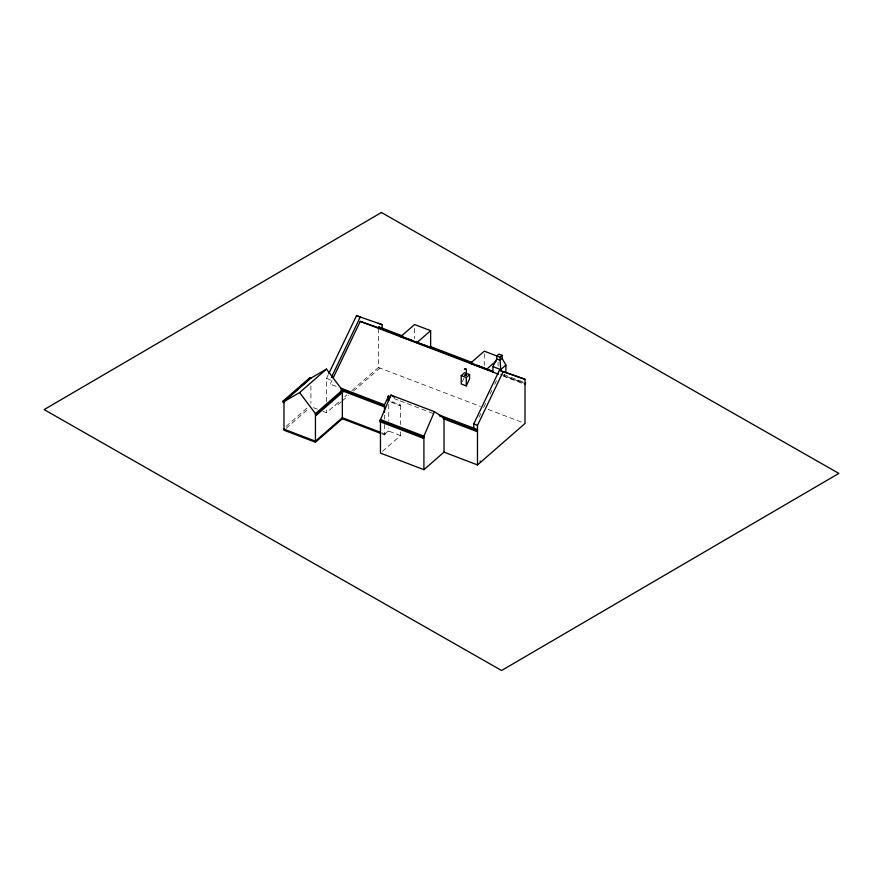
<?xml version="1.0" encoding="UTF-8"?>
<svg xmlns="http://www.w3.org/2000/svg" width="883" height="883" viewBox="0 0 883 883"><rect width="100%" height="100%" fill="white"/><g stroke="black" fill="none" stroke-linecap="round" stroke-linejoin="round"><path stroke-width="0.66" stroke-dasharray="4.42 3.31" d="M326.5 401.71L326.5 378.388L328.266 374.69M336.136 386.346L330.242 384.094L331.986 380.452M462.339 381.666L464.005 378.2M478.994 417.229L480.749 413.575M483.663 407.471L486.577 401.379M490.076 394.072L491.831 390.407M494.745 384.315L496.489 380.661M286.059 426.368L307.792 407.405M286.059 428.398L308.829 408.531M322.902 411.312L326.5 412.692L340.739 400.275M344.811 396.721L346.842 394.944M351.931 390.518L378.365 367.449L378.365 328.399M341.279 401.754L336.191 406.191L334.635 405.595M342.295 400.86L348.388 395.54M353.476 391.103L379.922 368.045M390.529 401.853L399.922 405.772L400.518 405.253L388.774 400.352M384.48 434.337L388.818 430.551M381.92 433.862L384.48 434.844L388.818 431.059M382.46 451.334L400.518 435.584L400.518 431.445M521.268 382.129L504.579 376.357L504.579 374.215M503.851 374.635L523.111 381.997M500.33 374.127L523.762 383.079M503.144 376.07L523.729 383.939M378.365 367.449L480.418 406.445M488.144 409.403L525.01 423.487M394.05 398.542L398.752 400.341M433.156 413.487L399.922 400.783L399.922 405.772M326.5 378.388L330.242 379.811L330.242 384.094M400.518 435.584L388.774 431.092L388.774 427.836M381.92 432.847L384.48 433.829M313.299 407.648L318.101 409.48M498.089 362.085L498.089 366.015M484.281 353.763L484.281 365.407M414.58 328.421L414.58 338.774M400.518 405.253L400.518 424.546M388.774 404.469L388.774 420.959M384.48 415.109L384.48 419.127M384.48 424.469L384.48 434.844M326.5 409.944L326.5 412.692M310.904 385.849L310.904 403.354"/><path stroke-width="1.32" d="M466.345 369.226L464.458 369.16L466.345 369.226L466.301 375.286L464.701 375.474L464.988 374.624M423.906 437.482L423.134 438.156L379.69 421.555L390.981 395.087L434.436 411.699L443.376 417.394L443.376 418.719L476.853 431.511L477.493 430.959L471.047 428.498M434.436 411.699L423.906 436.147L423.906 469.679L380.452 453.078L380.452 422.229M328.862 373.465L356.5 315.673L382.107 324.657L382.107 328.951L360.242 321.39L333.145 378.023M331.423 377.35L360.242 317.096L356.5 315.673M464.557 372.692L461.235 375.595L461.235 383.984L466.257 385.904L469.579 378.962L469.579 374.613L465.816 373.178M473.752 428.2L473.752 423.917L499.403 370.275L503.144 371.71L477.493 425.341L477.493 464.933L444.017 452.14L423.906 469.679M492.924 372.085L492.924 366.6L496.732 358.973L496.732 355.981L498.873 354.116L502.096 355.352L502.096 358.343L505.904 365.076L505.904 372.571L504.579 372.063L525.01 379.271L525.01 423.487L477.493 464.933M283.984 402.593L282.913 402.184L282.913 401.202L309.823 377.725L310.904 378.134L326.5 369.105L342.35 390.154L315.441 413.63L315.441 442.217L283.984 430.209L283.984 401.61L310.904 378.134M284.977 400.374L309.823 378.697L309.823 377.725M282.913 401.202L283.984 401.61L299.591 392.582L326.5 369.105M402.758 336.004L379.039 326.942L378.365 327.516L413.774 341.081M400.772 336.578L414.58 324.536L430.639 330.672L430.639 347.494L400.772 336.578L413.332 340.926M341.268 390.407L342.196 388.663L341.268 390.407L383.553 406.555L384.48 405.75M338.211 394.811L340.286 393.001M316.467 415.065L316.467 414.028L343.377 390.551L343.377 391.588L316.467 415.065L315.441 414.679M416.831 342.714L430.639 330.672M315.441 442.217L342.35 418.741L342.35 391.191M388.774 400.352L388.178 400.871L388.178 396.301L388.818 395.739L383.553 406.555M379.69 421.555L380.452 420.882M466.257 385.904L466.257 377.516L469.579 374.613M525.01 379.271L500.738 370.783L499.955 357.218L502.096 355.352M497.869 356.368L484.281 351.169L470.473 363.222L486.533 369.348L496.389 360.75M502.096 358.343L499.955 360.209L496.732 358.973M443.376 418.719L444.017 418.167L444.017 452.14M423.134 438.156L423.906 436.147L380.452 419.546M505.904 365.076L500.738 369.58L492.924 366.6M525.01 383.553L525.683 382.968L525.01 384.436M476.853 431.511L477.493 429.624L439.006 414.922M465.705 374.591L466.345 375.143M471.732 363.653L474.237 364.524M476.754 365.385L484.281 367.99M486.533 369.348L492.802 371.522M496.732 355.981L499.955 357.218M378.365 323.233L382.107 324.657M430.661 346.666L471.754 362.361M416.346 342.063L474.226 364.182M476.621 365.065L492.239 371.07M360.242 321.39L498.332 374.149M461.235 375.595L466.257 377.516M473.752 423.917L477.493 425.341M388.178 396.301L390.529 397.195M439.535 415.926L476.853 430.187M446.588 419.149L451.732 421.114M459.458 424.072L463.321 425.551M340.838 388.145L384.48 404.822L384.48 412.438M341.268 389.469L383.553 405.628M379.69 420.209L423.134 436.809M480.043 461.158L481.279 461.632M380.65 432.361L342.35 417.725L315.441 441.213L283.984 429.193M342.35 418.741L380.65 433.376M316.467 414.028L315.441 413.63L299.591 392.582M390.981 395.087L394.337 397.229M379.039 326.942L379.039 327.814M381.423 212.494L44.15 409.602L501.577 670.506L838.85 473.398L381.423 212.494"/></g></svg>
